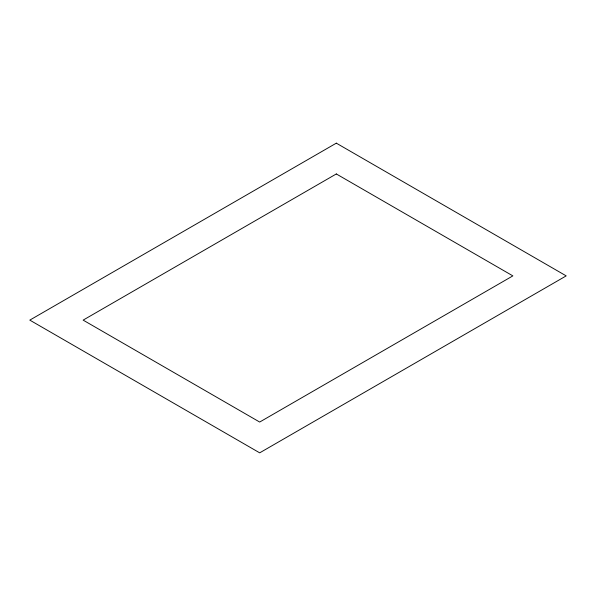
<?xml version="1.0" encoding="UTF-8"?>
<svg xmlns="http://www.w3.org/2000/svg" width="596" height="596" viewBox="0 0 596 596"><rect width="100%" height="100%" fill="white"/><g stroke="black" fill="none" stroke-linecap="round" stroke-linejoin="round"><path stroke-width="0.89" d="M336.315 143.159L29.8 320.119L259.685 452.841L566.2 275.881L336.315 143.159M336.315 173.95L83.135 320.119L259.685 422.05L512.865 275.881L336.315 173.95"/></g></svg>
